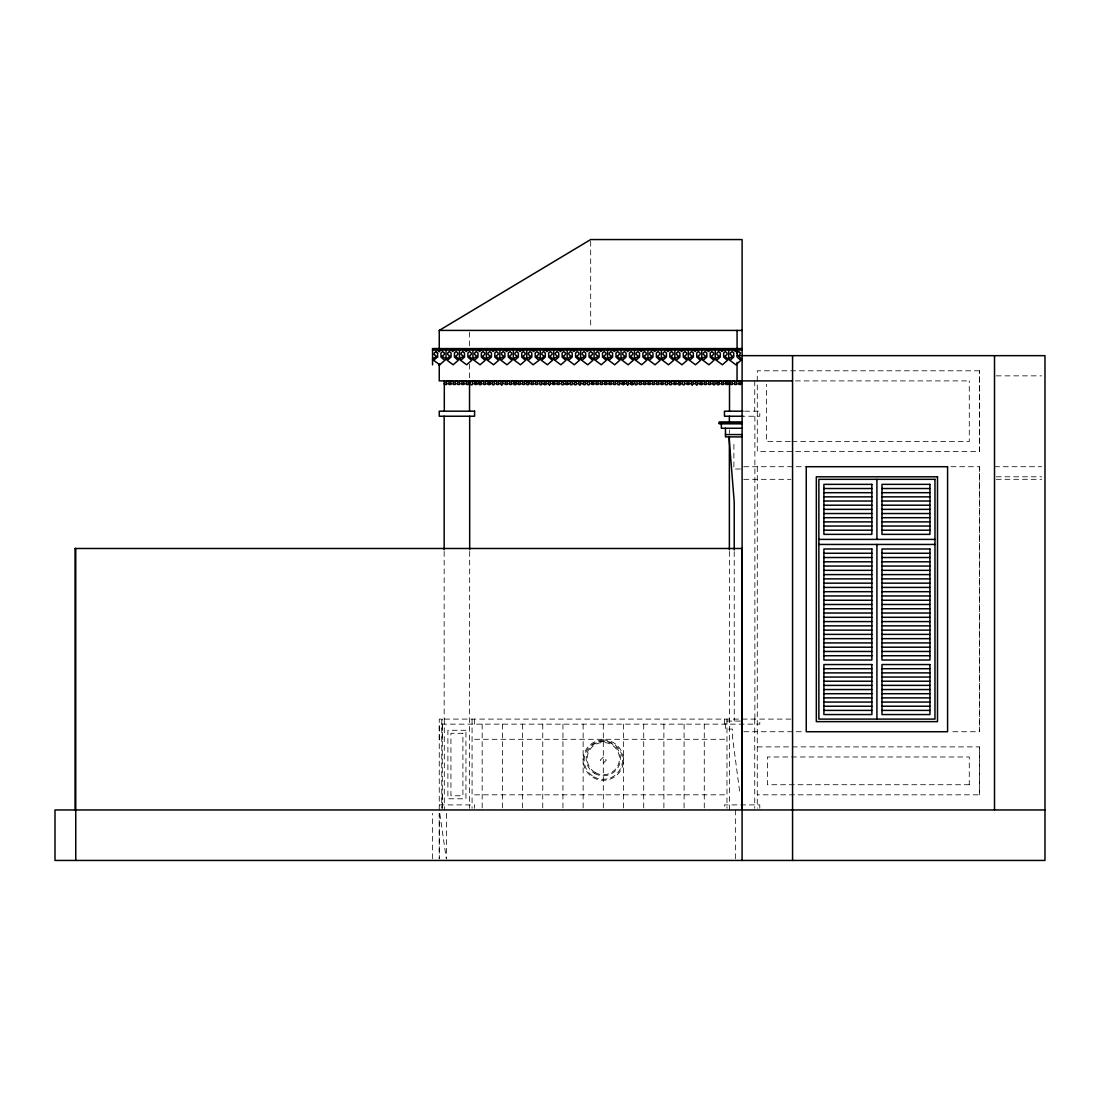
<?xml version="1.0" encoding="UTF-8"?>
<svg xmlns="http://www.w3.org/2000/svg" width="1100" height="1100" viewBox="0 0 1100 1100"><rect width="100%" height="100%" fill="white"/><g stroke="black" fill="none" stroke-linecap="round" stroke-linejoin="round"><path stroke-width="0.75" stroke-dasharray="5 3.75" d="M432.547 858.756L432.547 813.326M439.257 739.296L439.257 724.144L759.784 724.144L759.784 719.098M442.283 794.819L442.283 809.957L442.283 719.098M442.283 739.296L442.283 724.144M979.385 370.796L757.281 370.796L757.295 451.564L979.385 451.564L979.385 370.796L979.371 451.564M996.201 375.856L1041.631 375.856M795.355 380.902L969.293 380.902M744.645 411.18L759.784 411.18L759.784 416.226L742.115 416.226M790.254 441.471L766.37 441.471L766.37 384.257M791.945 441.471L969.293 441.471L969.279 380.902M743.765 466.716L806.259 466.716M950.936 466.716L979.385 466.716L979.385 731.734L950.936 731.734M994.51 466.716L1041.631 466.716M740.479 469.013L733.893 469.013L733.893 443.671M996.201 476.795L1041.631 476.795M743.765 479.325L790.914 479.325M996.201 479.325L1041.631 479.325M790.914 719.098L439.257 719.098L439.257 809.957L446.325 858.756M740.52 721.077L725.477 721.077L725.505 729.107L732.49 729.107L732.49 737.151L739.846 793.031M743.765 731.734L804.581 731.734M474.609 739.296L726.976 739.296M757.281 746.886L979.385 746.886L979.385 794.819L757.281 794.819M969.293 784.726L767.374 784.726L767.401 756.979L969.293 756.979L969.279 784.726M474.609 794.819L726.976 794.819M439.257 804.911L474.581 804.911L474.581 808.28M979.371 466.716L979.371 731.734M979.371 746.886L979.371 794.819M759.784 808.28L759.784 804.911L724.46 804.911L724.46 808.28M757.295 466.716L757.268 808.28M754.875 416.226L754.875 719.098M754.737 380.902L754.737 411.18M754.737 719.098L754.737 808.28M735.35 809.957L735.35 858.756M734.223 551.623L734.25 721.077M729.369 429.921L729.369 433.345M729.369 551.416L729.506 809.957M726.976 719.098L726.976 808.28M724.46 719.098L724.46 724.144M704.275 724.144L704.275 809.957M684.09 724.144L684.09 809.957M663.891 724.144L663.891 809.957M643.706 724.144L643.706 809.957M623.521 724.144L623.521 809.957M603.322 724.144L603.322 809.957M590.686 241.244L590.686 328.735M583.138 724.144L583.138 809.957M562.939 724.144L562.939 809.957M542.754 724.144L542.754 809.957M522.555 724.144L522.555 809.957M502.37 724.144L502.37 809.957M482.171 724.144L482.171 809.957M474.581 719.098L474.609 724.144M472.065 719.098L472.065 808.28M469.535 332.104L469.535 347.243M469.535 364.072L469.535 379.211M469.672 551.416L469.535 808.28M446.559 813.326L446.559 858.756M444.304 719.098L444.304 809.957M444.166 551.416L444.166 719.098M441.774 719.098L441.774 808.28M439.257 813.326L439.257 858.756L439.257 813.326M603.322 757.089L600.298 760.114L603.322 763.139L606.348 760.114L603.322 757.089M603.322 739.929L598.098 740.616A20.185 20.185 0 0 0 586.781 771.691A20.185 20.185 0 0 0 619.864 771.691A20.185 20.185 0 0 0 608.548 740.616L603.322 739.929M465.946 730.276L447.893 730.276L447.893 798.793L465.946 798.793L465.946 730.276M462.908 733.301L450.931 733.301L450.931 795.768L462.908 795.768L462.908 733.301M595.251 772.585A16.156 16.156 0 0 0 619.479 758.601A16.156 16.156 0 0 0 595.251 744.617A16.156 16.156 0 0 0 595.251 772.585M593.739 776.724A19.181 19.181 0 0 0 622.504 760.114A19.181 19.181 0 0 0 593.739 743.504A19.181 19.181 0 0 0 593.739 776.724M594.743 773.465A17.16 17.16 0 0 0 620.482 758.601A17.16 17.16 0 0 0 594.743 743.737A17.16 17.16 0 0 0 594.743 773.465"/><path stroke-width="1.5" d="M75.749 860.447L75.749 548.487L75.047 548.487L75.047 809.957L75.749 809.957M742.088 860.447L742.088 548.487L75.047 548.487M447.081 380.902L446.366 382.841C449.501 385.138 441.774 385.096 444.922 382.841L444.18 380.902M451.413 380.902L450.697 382.841C453.819 385.124 446.146 385.124 449.254 382.841L448.525 380.902M455.744 380.902L455.029 382.841C458.15 385.124 450.478 385.124 453.585 382.841L452.856 380.902M460.075 380.902L459.346 382.841C462.467 385.124 454.795 385.124 457.902 382.841L457.188 380.902M464.406 380.902L463.678 382.841C466.799 385.124 459.126 385.124 462.234 382.841L461.519 380.902M468.724 380.902L468.009 382.841C471.13 385.124 463.457 385.124 466.565 382.841L465.85 380.902M470.332 383.322L470.168 380.902M473.055 380.902L472.34 382.841C474.65 383.391 470.786 386.65 470.332 383.652M474.485 380.902L475.228 382.841C472.079 385.096 479.806 385.138 476.644 382.841L477.386 380.902M481.717 380.902L480.989 382.841M486.049 380.902L485.306 382.841C488.469 385.096 480.741 385.151 483.876 382.841L483.134 380.902M487.465 380.902L488.194 382.841C485.1 385.124 492.772 385.124 489.638 382.841L490.366 380.902M489.115 384.615L490.188 383.652M491.975 383.322L492.539 381.549L491.796 380.902M494.697 380.902L493.955 382.841C496.306 383.377 492.401 386.664 491.975 383.652M499.029 380.902L498.3 382.841C501.421 385.138 493.721 385.11 496.87 382.841L496.127 380.902M503.36 380.902L502.618 381.549L503.181 383.322M503.181 383.652L501.779 384.67M507.691 380.902L506.962 382.841C510.056 385.138 502.37 385.096 505.519 382.841L504.776 380.902M512.009 380.902L511.294 382.841C514.415 385.138 506.701 385.11 509.85 382.841L509.107 380.902M516.34 380.902L515.625 382.841L516.587 383.322M520.671 380.902L519.929 382.841C523.091 385.11 515.35 385.124 518.499 382.841L517.77 380.902M525.002 380.902L524.26 382.841C527.423 385.11 519.681 385.124 522.83 382.841L522.101 380.902M529.32 380.902L528.591 382.841C531.011 383.928 526.474 386.361 526.199 383.322M533.651 380.902L532.923 382.841C536.058 385.096 528.357 385.138 531.493 382.841L530.75 380.902M537.982 380.902L537.268 382.841C540.389 385.124 532.661 385.11 535.824 382.841L535.081 380.902M539.591 383.322L540.141 381.549L539.413 380.902M542.314 380.902L541.571 382.841C543.95 383.364 540.018 386.664 539.591 383.652M546.645 380.902L545.916 382.841C549.024 385.138 541.337 385.11 544.473 382.841L543.744 380.902M550.962 380.902L550.234 381.549L550.77 383.652M550.784 383.652L549.395 385.11M552.393 380.902L553.135 382.841C549.986 385.11 557.727 385.124 554.565 382.841L555.294 380.902M559.625 380.902L558.91 382.841C562.004 385.138 554.317 385.11 557.466 382.841L556.724 380.902M564.19 383.652C563.502 386.306 559.474 383.79 561.77 382.841L561.055 380.902M563.214 381.549L563.942 380.902L563.227 382.841L564.176 383.652M568.288 380.902L567.545 382.841C570.694 385.096 562.994 385.138 566.115 382.841L565.373 380.902M567.023 384.615L568.095 383.652M572.605 380.902L571.876 381.549L572.426 383.322M572.426 383.652C572.055 386.636 568.067 383.405 570.446 382.841L569.704 380.902M576.194 381.549L576.936 380.902M581.268 380.902L580.553 382.841L581.487 383.652L579.989 384.615M585.599 380.902L584.856 382.841L585.832 383.322M587.207 383.322L587.757 381.549L587.015 380.902M589.93 380.902L589.188 382.841C591.539 383.364 587.634 386.664 587.207 383.652M591.346 380.902L592.089 382.841C588.967 385.124 596.681 385.11 593.519 382.841L594.248 380.902M598.579 380.902L597.864 382.841C600.957 385.124 593.285 385.124 596.42 382.841L595.678 380.902M602.91 380.902L602.168 382.841C605.33 385.11 597.602 385.124 600.751 382.841L600.009 380.902M607.241 380.902L606.499 382.841C609.648 385.11 601.934 385.124 605.069 382.841L604.354 380.902L605.055 381.549M611.572 380.902L610.844 382.841C613.965 385.11 606.265 385.124 609.4 382.841L608.658 380.902M615.89 380.902L615.175 382.841C618.269 385.124 610.596 385.124 613.731 382.841L612.989 380.902M620.221 380.902L619.479 381.549L620.043 383.322M620.043 383.652C619.658 386.636 615.684 383.405 618.062 382.841L617.32 380.902M624.553 380.902L623.824 382.841M621.651 380.902L622.38 382.841C619.245 385.096 626.959 385.138 623.81 382.841M623.288 384.615L624.374 383.652M628.884 380.902L628.155 382.841L629.118 383.652L627.605 385.11M633.201 380.902L632.473 382.841L633.435 383.652M634.81 383.322L634.631 380.902M637.533 380.902L636.804 382.841C639.155 383.377 635.25 386.664 634.81 383.652M641.149 381.549L641.864 380.902L641.149 382.841C644.256 385.096 636.598 385.151 639.678 382.841L638.962 380.902M646.195 380.902L645.452 382.841C648.601 385.11 640.888 385.138 644.023 382.841L643.294 380.902M650.526 380.902L649.798 382.841C652.919 385.124 645.219 385.11 648.354 382.841L647.625 380.902M654.844 380.902L654.129 382.841C657.25 385.11 649.55 385.124 652.685 382.841L651.942 380.902M659.175 380.902L658.46 382.841C661.554 385.138 653.881 385.096 657.016 382.841L656.274 380.902M663.506 380.902L662.791 382.841C665.885 385.138 658.199 385.11 661.348 382.841L660.605 380.902M667.837 380.902L667.095 381.549L667.659 383.322M664.936 380.902L665.665 382.841C663.286 383.377 667.301 386.65 667.659 383.652M671.426 381.549L672.169 380.902M676.486 380.902L675.757 382.841C678.893 385.124 671.179 385.11 674.327 382.841L673.585 380.902M681.038 383.652L680.075 382.841L680.817 380.902M682.426 383.322L682.261 380.902M685.149 380.902L684.406 382.841C686.757 383.364 682.866 386.664 682.426 383.652M689.48 380.902L688.751 382.841C691.873 385.124 684.186 385.124 687.308 382.841L686.579 380.902M693.811 380.902L693.082 382.841L694.045 383.652L692.23 384.67M696.877 385.11L694.994 383.652L695.956 382.841L695.227 380.902M697.4 381.549L698.115 380.902L697.4 382.841L698.376 383.652L696.85 384.615M702.46 380.902L701.717 382.841C704.88 385.11 697.139 385.124 700.301 382.841L699.559 380.902M701.195 384.615L702.281 383.652M706.791 380.902L706.049 382.841C709.211 385.096 701.484 385.138 704.633 382.841L703.89 380.902M711.122 380.902L710.38 382.841C713.529 385.11 705.801 385.124 708.95 382.841L708.221 380.902M715.454 380.902L714.711 381.549L715.261 383.322M715.261 383.652C714.904 386.636 710.902 383.405 713.281 382.841L712.539 380.902M719.771 380.902L719.043 382.841C721.463 383.928 716.911 386.361 716.65 383.322M724.102 380.902L723.388 382.841C726.481 385.124 718.809 385.124 721.944 382.841L721.201 380.902M726.275 382.841C723.14 385.124 730.854 385.11 727.691 382.841L728.434 380.902M732.765 380.902L732.036 382.841C735.171 385.124 727.471 385.11 730.593 382.841L729.878 380.902M737.082 380.902L736.367 382.841C739.489 385.124 731.816 385.124 734.924 382.841L734.209 380.902M741.414 380.902L740.699 382.841C743.82 385.124 736.148 385.124 739.255 382.841L738.526 380.902M439.285 351.532L440.962 350.061M432.974 358.641L436.48 356.428L434.239 354.475M437.594 357.06L433.812 359.741M454.424 350.061L452.746 351.532L451.055 350.061M467.885 350.061L466.207 351.532L464.516 350.061M481.346 350.061L479.669 351.532L477.978 350.061M494.808 350.061L493.13 351.532L491.439 350.061M508.269 350.061L506.591 351.532L504.9 350.061M521.73 350.061L520.053 351.532L518.361 350.061M535.191 350.061L533.514 351.532L531.822 350.061M548.652 350.061L546.975 351.532L545.284 350.061M562.114 350.061L560.423 351.532L558.745 350.061M575.575 350.061L573.884 351.532L572.206 350.061M589.036 350.061L587.345 351.532L585.668 350.061M602.498 350.061L600.806 351.532L599.129 350.061M615.959 350.061L614.268 351.532L612.59 350.061M629.42 350.061L627.729 351.532L626.051 350.061M642.881 350.061L641.19 351.532L639.513 350.061M656.342 350.061L654.651 351.532L652.974 350.061M669.804 350.061L668.112 351.532L666.435 350.061M683.265 350.061L681.574 351.532L679.896 350.061M696.726 350.061L695.035 351.532L693.357 350.061M710.188 350.061L708.496 351.532L706.819 350.061M723.649 350.061L721.957 351.532L720.28 350.061M737.11 350.061L735.419 351.532L733.741 350.061M737.11 353.004L738.787 351.532L740.465 353.004L739.2 355.589M439.257 350.611L439.257 330.413L590.686 239.553L742.115 239.553L742.088 809.957M439.257 330.413L742.115 330.413M742.156 348.59L432.547 348.59L432.547 364.897M432.547 348.7L439.285 348.7M432.547 350.061L742.156 350.061M737.055 355.658L740.438 355.658M742.088 355.658L1044.986 355.658L1044.986 860.447L55 860.447L55 809.957L1044.986 809.957M434.651 359.631L433.812 360.47L438.859 364.155M742.156 359.631L738.224 355.589M432.547 359.741L432.974 358.531M438.859 364.788L439.697 364.897M792.564 380.902L439.257 380.902L439.257 364.072M478.569 383.322L479.545 382.841L478.816 380.902M526.185 383.322L527.161 382.841L526.419 380.902M585.819 383.322C585.599 386.334 580.965 383.955 583.426 382.841L583.413 381.549M669.02 383.322L669.996 382.841L669.254 380.902M716.636 383.322L717.612 382.841L716.87 380.902M573.801 383.652C574.544 386.348 578.518 383.763 576.194 382.841L576.221 381.549M633.449 383.652C632.761 386.334 628.705 383.763 631.043 382.841L630.3 380.902M681.065 383.652C680.364 386.32 676.335 383.763 678.659 382.841L678.645 381.549M580.002 385.11L578.119 383.652L579.109 382.841L578.366 380.902M742.968 411.18L724.46 411.18L724.46 416.226L742.968 416.226M742.088 421.933L719.152 421.933L719.194 423.803L742.088 423.803M719.152 423.266L742.088 423.266M742.088 428.257L721.366 428.257L721.366 423.803M725.464 434.569L742.088 434.569M742.088 436.893L725.464 436.893L725.464 428.257M823.9 488.524L871.874 488.524M881.966 488.524L929.94 488.524M823.9 492.69L871.874 492.69M881.966 492.69L929.94 492.69M823.9 496.856L871.874 496.856M881.966 496.856L929.94 496.856M823.9 501.022L871.874 501.022M881.966 501.022L929.94 501.022M823.9 505.203L871.874 505.203M881.966 505.203L929.94 505.203M823.9 509.369L871.874 509.369M881.966 509.369L929.94 509.369M823.9 513.535L871.874 513.535M881.966 513.535L929.94 513.535M823.9 517.701L871.874 517.701M881.966 517.701L929.94 517.701M823.9 521.868L871.874 521.868M881.966 521.868L929.94 521.868M823.9 526.034L871.874 526.034M881.966 526.034L929.94 526.034M823.9 530.2L871.874 530.2M881.966 530.2L929.94 530.2M818.867 539.399L934.973 539.399M818.867 544.445L934.973 544.445M823.9 553.259L871.874 553.259M881.966 553.259L929.94 553.259M823.9 557.521L871.874 557.521M881.966 557.521L929.94 557.521M823.9 561.798L871.874 561.798M881.966 561.798L929.94 561.798M823.9 566.06L871.874 566.06M881.966 566.06L929.94 566.06M823.9 570.336L871.874 570.336M881.966 570.336L929.94 570.336M823.9 574.599L871.874 574.599M881.966 574.599L929.94 574.599M823.9 578.875L871.874 578.875M881.966 578.875L929.94 578.875M823.9 583.151L871.874 583.151M881.966 583.151L929.94 583.151M823.9 587.414L871.874 587.414M881.966 587.414L929.94 587.414M823.9 591.69L871.874 591.69M881.966 591.69L929.94 591.69M823.9 595.952L871.874 595.952M881.966 595.952L929.94 595.952M823.9 600.229L871.874 600.229M881.966 600.229L929.94 600.229M823.9 604.491L871.874 604.491M881.966 604.491L929.94 604.491M823.9 608.768L871.874 608.768M881.966 608.768L929.94 608.768M823.9 613.03L871.874 613.03M881.966 613.03L929.94 613.03M823.9 617.306L871.874 617.306M881.966 617.306L929.94 617.306M823.9 621.582L871.874 621.582M881.966 621.582L929.94 621.582M823.9 625.845L871.874 625.845M881.966 625.845L929.94 625.845M823.9 630.121L871.874 630.121M881.966 630.121L929.94 630.121M823.9 634.384L871.874 634.384M881.966 634.384L929.94 634.384M823.9 638.66L871.874 638.66M881.966 638.66L929.94 638.66M823.9 642.923L871.874 642.923M881.966 642.923L929.94 642.923M823.9 647.199L871.874 647.199M881.966 647.199L929.94 647.199M823.9 651.461L871.874 651.461M881.966 651.461L929.94 651.461M823.9 655.737L871.874 655.737M881.966 655.737L929.94 655.737M823.9 668.717L871.874 668.717M881.966 668.717L929.94 668.717M823.9 672.884L871.874 672.884M881.966 672.884L929.94 672.884M823.9 677.05L871.874 677.05M881.966 677.05L929.94 677.05M823.9 681.216L871.874 681.216M881.966 681.216L929.94 681.216M823.9 685.382L871.874 685.382M881.966 685.382L929.94 685.382M823.9 689.549L871.874 689.549M881.966 689.549L929.94 689.549M823.9 693.715L871.874 693.715M881.966 693.715L929.94 693.715M823.9 697.881L871.874 697.881M881.966 697.881L929.94 697.881M823.9 702.061L871.874 702.061M881.966 702.061L929.94 702.061M823.9 706.227L871.874 706.227M881.966 706.227L929.94 706.227M823.9 710.394L871.874 710.394M881.966 710.394L929.94 710.394M437.594 350.061L439.285 351.643M437.594 357.156L437.594 353.004L435.916 351.532L434.239 353.114L434.239 354.585M435.916 351.643L437.594 353.114M725.532 380.902L726.247 382.841M690.896 380.902L691.625 382.841L690.663 383.652L692.244 385.11M682.248 380.902L682.962 381.549M677.916 380.902L678.659 381.549M678.095 383.652L679.236 384.67M625.982 380.902L626.697 382.841L625.749 383.652L627.619 384.615M582.697 380.902L583.426 381.549M574.035 380.902L574.777 382.841L573.815 383.652M548.804 381.549L548.089 380.902L548.804 382.841L547.827 383.652L549.409 384.67M543.923 383.652L545.064 384.67M513.439 380.902L514.181 382.841C511.734 383.941 516.354 386.348 516.56 383.322M500.459 380.902L501.188 382.841L500.225 383.652L501.793 385.11M480.975 382.841C483.409 383.928 478.857 386.361 478.582 383.322M470.154 380.902L470.882 381.549M994.51 355.658L994.51 809.957M876.92 479.325L876.92 539.399M876.92 544.445L876.92 719.098M792.564 355.658L792.564 860.447M737.055 330.413L737.11 357.06L740.891 360.374L735.845 364.788L729.946 360.374L733.741 357.06L733.741 353.004L732.05 351.532L730.372 353.004L730.372 354.475L732.614 356.317L729.107 358.531L729.107 359.631L724.763 356.317L727.004 354.475L727.004 353.004L725.326 351.532L723.649 353.004L723.649 357.06L727.43 360.374L722.384 364.788L716.485 360.374L720.28 357.06L720.28 353.004L718.589 351.532L716.911 353.004L716.911 354.475L719.152 356.317L715.646 358.531L715.646 359.631L711.301 356.317L713.543 354.475L713.543 353.004L711.865 351.532L710.188 353.004L710.188 357.06L713.969 360.374L708.923 364.788L703.024 360.374L706.819 357.06L706.819 353.004L705.128 351.532L703.45 353.004L703.45 354.475L705.691 356.317L702.185 358.531L702.185 359.631L697.84 356.317L700.081 354.475L700.081 353.004L698.404 351.532L696.726 353.004L696.726 357.06L700.507 360.374L695.461 364.788L689.576 360.374L693.357 357.06L693.357 353.004L691.666 351.532L689.989 353.004L689.989 354.475L692.23 356.317L688.724 358.531L688.724 359.631L684.379 356.317L686.62 354.475L686.62 353.004L684.942 351.532L683.265 353.004L683.265 357.06L687.046 360.374L682 364.788L676.115 360.374L679.896 357.06L679.896 353.004L678.219 351.532L676.527 353.004L676.527 354.475L678.769 356.317L675.263 358.531L675.263 359.631L670.918 356.317L673.159 354.475L673.159 353.004L671.481 351.532L669.804 353.004L669.804 357.06L673.585 360.374L668.539 364.788L662.654 360.374L666.435 357.06L666.435 353.004L664.757 351.532L663.066 353.004L663.066 354.475L665.308 356.317L661.801 358.531L661.801 359.631L657.456 356.317L659.697 354.475L659.697 353.004L658.02 351.532L656.342 353.004L656.342 357.06L660.124 360.374L655.077 364.788L649.192 360.374L652.974 357.06L652.974 353.004L651.296 351.532L649.605 353.004L649.605 354.475L651.846 356.317L648.34 358.531L648.34 359.631L643.995 356.317L646.236 354.475L646.236 353.004L644.559 351.532L642.881 353.004L642.881 357.06L646.663 360.374L641.616 364.788L635.731 360.374L639.513 357.06L639.513 353.004L637.835 351.532L636.144 353.004L636.144 354.475L638.385 356.317L634.879 358.531L634.879 359.631L630.534 356.317L632.775 354.475L632.775 353.004L631.098 351.532L629.42 353.004L629.42 357.06L633.201 360.374L628.155 364.788L622.27 360.374L626.051 357.06L626.051 353.004L624.374 351.532L622.683 353.004L622.683 354.475L624.924 356.317L621.418 358.531L621.418 359.631L617.072 356.317L619.314 354.475L619.314 353.004L617.636 351.532L615.959 353.004L615.959 357.06L619.74 360.374L614.694 364.788L608.809 360.374L612.59 357.06L612.59 353.004L610.913 351.532L609.221 353.004L609.221 354.475L611.462 356.317L607.956 358.531L607.956 359.631L603.611 356.317L605.866 354.475L605.866 353.004L604.175 351.532L602.498 353.004L602.498 357.06L606.279 360.374L601.232 364.788L595.348 360.374L599.129 357.06L599.129 353.004L597.451 351.532L595.76 353.004L595.76 354.475L598.001 356.317L594.509 358.531L594.509 359.631L590.15 356.317L592.405 354.475L592.405 353.004L590.714 351.532L589.036 353.004L589.036 357.06L592.817 360.374L587.771 364.788L581.886 360.374L585.668 357.06L585.668 353.004L583.99 351.532L582.299 353.004L582.299 354.475L584.54 356.317L581.048 358.531L581.048 359.631L576.689 356.317L578.944 354.475L578.944 353.004L577.252 351.532L575.575 353.004L575.575 357.06L579.356 360.374L574.31 364.788L568.425 360.374L572.206 357.06L572.206 353.004L570.529 351.532L568.837 353.004L568.837 354.475L571.079 356.317L567.586 358.531L567.586 359.631L563.227 356.317L565.482 354.475L565.482 353.004L563.791 351.532L562.114 353.004L562.114 357.06L565.895 360.374L560.849 364.788L554.964 360.374L558.745 357.06L558.745 353.004L557.067 351.532L555.376 353.004L555.376 354.475L557.631 356.317L554.125 358.531L554.125 359.631L549.766 356.317L552.021 354.475L552.021 353.004L550.33 351.532L548.652 353.004L548.652 357.06L552.434 360.374L547.388 364.788L541.502 360.374L545.284 357.06L545.284 353.004L543.606 351.532L541.915 353.004L541.915 354.475L544.17 356.317L539.811 359.631L539.811 358.531L536.305 356.317L538.56 354.475L538.56 353.004L536.869 351.532L535.191 353.004L535.191 357.06L538.973 360.374L533.087 364.788L528.041 360.374L531.822 357.06L531.822 353.004L530.145 351.532L528.454 353.004L528.454 354.475L530.709 356.317L527.202 358.531L527.202 359.631L522.857 356.317L525.099 354.475L525.099 353.004L523.408 351.532L521.73 353.004L521.73 357.06L525.511 360.374L520.465 364.788L514.58 360.374L518.361 357.06L518.361 353.004L516.684 351.532L514.993 353.004L514.993 354.475L517.248 356.317L513.741 358.531L513.741 359.631L509.396 356.317L511.638 354.475L511.638 353.004L509.946 351.532L508.269 353.004L508.269 357.06L512.05 360.374L507.004 364.788L501.119 360.374L504.9 357.06L504.9 353.004L503.223 351.532L501.531 353.004L501.531 354.475L503.786 356.317L500.28 358.531L500.28 359.631L495.935 356.317L498.176 354.475L498.176 353.004L496.485 351.532L494.808 353.004L494.808 357.06L498.589 360.374L493.543 364.788L487.658 360.374L491.439 357.06L491.439 353.004L489.761 351.532L488.07 353.004L488.07 354.475L490.325 356.317L486.819 358.531L486.819 359.631L482.474 356.317L484.715 354.475L484.715 353.004L483.024 351.532L481.346 353.004L481.346 357.06L485.127 360.374L480.081 364.788L474.196 360.374L477.978 357.06L477.978 353.004L476.3 351.532L474.623 353.004L474.623 354.475L476.864 356.317L473.357 358.531L473.357 359.631L469.013 356.317L471.254 354.475L471.254 353.004L469.562 351.532L467.885 353.004L467.885 357.06L471.666 360.374L466.62 364.788L460.735 360.374L464.516 357.06L464.516 353.004L462.839 351.532L461.161 353.004L461.161 354.475L463.402 356.317L459.896 358.531L459.896 359.631L455.551 356.317L457.793 354.475L457.793 353.004L456.101 351.532L454.424 353.004L454.424 357.06L458.205 360.374L453.159 364.788L447.274 360.374L451.055 357.06L451.055 353.004L449.377 351.532L447.7 353.004L447.7 354.475L449.941 356.317L445.596 359.631L445.596 358.531L442.09 356.317L444.331 354.475L444.331 353.004L442.64 351.532L440.962 353.004L440.962 357.06L444.744 360.374L439.697 364.788M737.055 362.395L737.055 380.902M734.223 549.918L734.223 501.985L729.011 436.893M729.506 380.902L729.506 411.18M729.369 416.226L729.369 423.074M729.369 436.769L729.369 549.697M728.695 348.59L728.695 359.631M719.056 381.549L719.056 382.841M715.234 348.59L715.234 359.631M701.773 348.59L701.773 359.631M688.311 348.59L688.311 359.631M680.102 381.549L680.102 382.841M674.85 348.59L674.85 359.631M671.44 381.549L671.426 382.841C673.86 383.928 669.309 386.361 669.034 383.322M661.389 348.59L661.389 359.631M647.928 348.59L647.928 359.631M634.466 348.59L634.466 359.631M631.029 381.549L631.029 382.841M621.005 348.59L621.005 359.631M607.544 348.59L607.544 359.631M594.082 348.59L594.082 359.631M592.075 381.549L592.075 382.841M580.621 348.59L580.621 359.631M567.16 348.59L567.16 359.631M553.699 348.59L553.699 359.631M553.121 381.549L553.121 382.841M540.237 348.59L540.237 359.631M528.605 381.549L528.605 382.841M526.776 348.59L526.776 359.631M514.154 381.549L514.154 382.841M513.315 348.59L513.315 359.631M499.854 348.59L499.854 359.631M489.651 381.549L489.651 382.841M486.393 348.59L486.393 359.631M475.2 381.549L475.2 382.841M472.931 348.59L472.931 359.631M469.535 380.902L469.535 411.18M469.672 416.226L469.672 549.697M459.47 348.59L459.47 359.631M446.009 348.59L446.009 359.631M444.304 380.902L444.304 411.18M444.166 416.226L444.166 549.697M438.859 364.045L438.859 364.897M474.581 411.18L439.257 411.18L439.257 416.226L474.581 416.226L474.581 411.18M947.581 466.716L806.245 466.716L806.245 731.734L947.581 731.734L947.581 466.716M937.503 476.795L816.324 476.795L816.324 721.641L937.503 721.641L937.503 476.795M934.973 479.325L818.867 479.325L818.867 719.098L934.973 719.098L934.973 479.325M871.874 484.357L823.9 484.357L823.9 534.366L871.874 534.366L871.874 484.357M929.94 484.357L881.966 484.357L881.966 534.366L929.94 534.366L929.94 484.357M871.874 548.982L823.9 548.982L823.9 660.014L871.874 660.014L871.874 548.982M929.94 548.982L881.966 548.982L881.966 660.014L929.94 660.014L929.94 548.982M871.874 664.551L823.9 664.551L823.9 714.56L871.874 714.56L871.874 664.551M929.94 664.551L881.966 664.551L881.966 714.56L929.94 714.56L929.94 664.551"/></g></svg>
